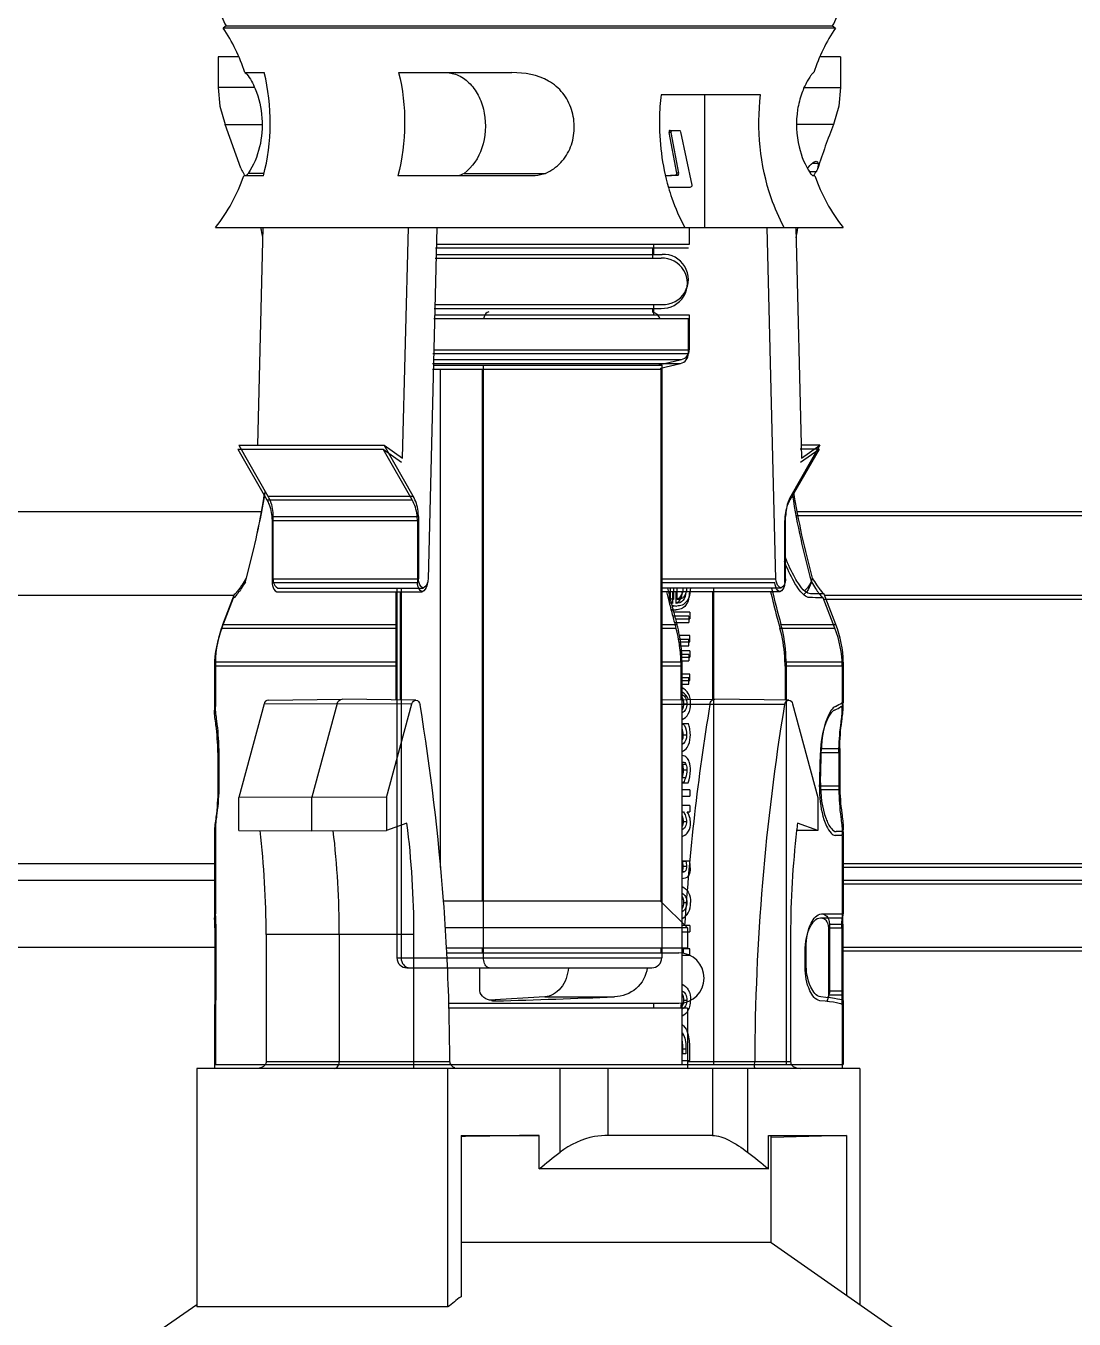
# Model space of a CAD drawing. Header units: millimetres. Extents: x 10297564 to 11610295, y -9287743 to -8409454.
# Drawn here: x 10527840 to 10528468, y -9103235 to -9102460 of the extents above; entities that cross this region are included whole.
import ezdxf

# ---------------------------------------------------------------- set-up
doc = ezdxf.new("R2010")
doc.units = ezdxf.units.MM
doc.header["$LTSCALE"] = 100
doc.layers.add('-0', color=7, linetype='Continuous')

# ---------------------------------------------------------------- blocks, each defined once
blk = doc.blocks.new('인버터 외형도')
at = {"layer": '-0', "linetype": 'Continuous'}
for p, q in [((119114.43, 34298.07), (119113.02, 34297.1)), ((119388.37, 34297.1), (119113.02, 34297.1)), ((119114.43, 34298.07), (119386.96, 34298.07)), ((119386.96, 34298.07), (119388.37, 34297.1)), ((119120.09, 34284.11), (119110.74, 34284.11)), ((119110.74, 34284.11), (119110.74, 34270.43)), ((119390.65, 34284.11), (119381.3, 34284.11)), ((119390.65, 34284.11), (119390.65, 34270.43)), ((119122.75, 34277.06), (119131.52, 34277.06)), ((119191.94, 34277.06), (119242.9, 34277.06)), ((119378.52, 34277.06), (119378.64, 34277.06)), ((119127.09, 34270.43), (119110.74, 34270.43)), ((119110.74, 34270.43), (119111.54, 34261.95)), ((119354.62, 34267.11), (119309.89, 34267.11)), ((119329.45, 34267.11), (119329.45, 34207.48)), ((119374.3, 34270.43), (119390.65, 34270.43)), ((119390.65, 34270.43), (119389.85, 34261.95)), ((119111.54, 34261.95), (119113.93, 34253.77)), ((119389.85, 34261.95), (119387.46, 34253.77)), ((119113.93, 34253.77), (119130.51, 34253.77)), ((119120.99, 34234.02), (119113.93, 34253.77)), ((119314.49, 34250.08), (119313.48, 34250.08)), ((119313.48, 34250.08), (119316.91, 34231.82)), ((119314.03, 34251.02), (119318.18, 34251.02)), ((119317.91, 34231.82), (119314.49, 34250.08)), ((119318.72, 34250.47), (119323.7, 34226.48)), ((119387.46, 34253.77), (119370.88, 34253.77)), ((119376.54, 34232.66), (119379.71, 34232.66)), ((119378.06, 34236.39), (119380.5, 34236.39)), ((119131.16, 34230.71), (119122.3, 34230.71)), ((119122.88, 34230.85), (119122.96, 34230.72)), ((119131.37, 34231.77), (119124.33, 34231.77)), ((119253.28, 34230.71), (119191.58, 34230.71)), ((119221.39, 34231.77), (119258.04, 34231.77)), ((119316.39, 34230.89), (119311.91, 34230.66)), ((119311.92, 34230.6), (119317.39, 34230.89)), ((119317.39, 34230.89), (119316.39, 34230.89)), ((119317.91, 34231.82), (119316.91, 34231.82)), ((119379.09, 34230.71), (119378.09, 34230.71)), ((119378.51, 34230.85), (119378.42, 34230.72)), ((119313.37, 34225.53), (119323.17, 34225.53)), ((119109.61, 34207.48), (119391.78, 34207.48)), ((119130.95, 34207.48), (119128.48, 34109.5)), ((119130.03, 34207.49), (119130.06, 34207.32)), ((119193.69, 34103.7), (119196.31, 34207.48)), ((119209.17, 34207.48), (119205.18, 34049.4)), ((119322.63, 34199.95), (119322.63, 34207.48)), ((119361.56, 34049.4), (119357.57, 34207.48)), ((119370.43, 34207.48), (119373.05, 34103.7)), ((119371.36, 34207.49), (119371.33, 34207.32)), ((119208.54, 34198.23), (119322.19, 34198.23)), ((119208.98, 34199.95), (119322.63, 34199.95)), ((119306.24, 34193.62), (119306.24, 34198.23)), ((119306.68, 34195.34), (119306.68, 34199.95)), ((119208.43, 34193.62), (119309.92, 34193.62)), ((119208.86, 34195.34), (119310.35, 34195.34)), ((119207.9, 34171.05), (119309.92, 34171.05)), ((119322.63, 34168.05), (119208.17, 34168.05)), ((119208.34, 34172.77), (119310.35, 34172.77)), ((119306.24, 34169.26), (119306.24, 34171.05)), ((119306.68, 34168.05), (119306.68, 34172.77)), ((119322.63, 34152.45), (119322.63, 34168.05)), ((119322.19, 34166.33), (119207.74, 34166.33)), ((119322.19, 34150.74), (119322.19, 34166.33)), ((119207.35, 34150.74), (119322.19, 34150.74)), ((119207.78, 34152.45), (119322.63, 34152.45)), ((119207.24, 34146.34), (119318.73, 34146.34)), ((119207.6, 34145.47), (119310.21, 34145.47)), ((119207.67, 34148.06), (119319.16, 34148.06)), ((119230.1, 33879.11), (119230.1, 34145.47)), ((119308.33, 34145.47), (119319.16, 34148.06)), ((119309.7, 34144.19), (119318.73, 34146.34)), ((119310.21, 34145.47), (119310.21, 33879.11)), ((119207.17, 34143.76), (119309.78, 34143.76)), ((119210.56, 34143.76), (119210.56, 33919.73)), ((119229.66, 33904.61), (119229.66, 34143.76)), ((119230.01, 34143.76), (119230.01, 33904.61)), ((119309.7, 34144.19), (119309.7, 34143.76)), ((119309.78, 34143.76), (119309.78, 33904.61)), ((119119.59, 34107.78), (119184.95, 34107.78)), ((119119.59, 34107.78), (119132.7, 34084.92)), ((119120.03, 34109.5), (119185.38, 34109.5)), ((119120.03, 34109.5), (119133.13, 34086.63)), ((119184.95, 34107.78), (119193.26, 34101.98)), ((119198.05, 34084.92), (119184.95, 34107.78)), ((119185.38, 34109.5), (119193.69, 34103.7)), ((119198.49, 34086.63), (119185.38, 34109.5)), ((119380.93, 34107.78), (119367.82, 34084.92)), ((119381.36, 34109.5), (119368.26, 34086.63)), ((119380.93, 34107.78), (119372.47, 34107.78)), ((119372.62, 34101.98), (119380.93, 34107.78)), ((119381.36, 34109.5), (119372.9, 34109.5)), ((119373.05, 34103.7), (119381.36, 34109.5)), ((119133.13, 34086.63), (119198.49, 34086.63)), ((119132.7, 34084.92), (119198.05, 34084.92)), ((119130.34, 34079.56), (118607.21, 34079.56)), ((119135.03, 34075.73), (119200.38, 34075.73)), ((119135.03, 34075.73), (119135.03, 34047.84)), ((119135.46, 34077.44), (119200.81, 34077.44)), ((119135.46, 34077.44), (119135.46, 34049.55)), ((119200.38, 34075.73), (119200.38, 34047.84)), ((119200.81, 34077.44), (119200.81, 34049.55)), ((119365.49, 34047.84), (119365.49, 34075.73)), ((119365.93, 34049.55), (119365.93, 34077.44)), ((119581.37, 34077.84), (119370.61, 34077.84)), ((119581.81, 34079.56), (119371.05, 34079.56)), ((119135.03, 34047.84), (119200.38, 34047.84)), ((119135.46, 34049.55), (119200.81, 34049.55)), ((119361.12, 34047.68), (119309.78, 34047.68)), ((119361.56, 34049.4), (119310.21, 34049.4)), ((119117.86, 34041.94), (118589.67, 34041.94)), ((119112.51, 34027.26), (119117.7, 34040.95)), ((119112.94, 34028.98), (119118.13, 34042.66)), ((119117.87, 34040.94), (119117.7, 34040.95)), ((119117.88, 34040.94), (119117.87, 34040.94)), ((119118.3, 34042.65), (119118.13, 34042.66)), ((119118.31, 34042.65), (119118.3, 34042.65)), ((119137.21, 34043.61), (119202.57, 34043.61)), ((119137.65, 34045.32), (119203, 34045.32)), ((119190.74, 34043.61), (119190.74, 33995.08)), ((119191.18, 34045.32), (119191.18, 33879.11)), ((119192.56, 34043.61), (119192.56, 33995.06)), ((119192.57, 34043.61), (119192.57, 33995.06)), ((119193.01, 34045.32), (119193.01, 33879.11)), ((119363.31, 34043.61), (119309.78, 34043.6)), ((119363.74, 34045.32), (119310.21, 34045.32)), ((119313.61, 34043.6), (119313.61, 34038.92)), ((119314.04, 34045.32), (119314.04, 34040.64)), ((119315.12, 34043.6), (119315.12, 34038.43)), ((119315.55, 34045.32), (119315.55, 34040.15)), ((119316.71, 34038.43), (119316.71, 34043.6)), ((119317.15, 34040.15), (119317.15, 34045.32)), ((119332.99, 34043.61), (119332.99, 33995.39)), ((119333.42, 34045.32), (119333.42, 33831.08)), ((119388.01, 34027.26), (119382.82, 34040.95)), ((119568.89, 34040.22), (119383.1, 34040.22)), ((119388.44, 34028.98), (119383.25, 34042.66)), ((119569.33, 34041.94), (119383.53, 34041.94)), ((119322.84, 34034.43), (119315.67, 34034.43)), ((119322.84, 34034.43), (119322.84, 34031.57)), ((119112.94, 34028.98), (119191.18, 34028.98)), ((119310.21, 34028.98), (119317.06, 34028.98)), ((119322.4, 34032.71), (119315.24, 34032.71)), ((119315.96, 34029.85), (119322.4, 34029.85)), ((119316.4, 34031.57), (119322.84, 34031.57)), ((119322.4, 34032.71), (119322.4, 34029.85)), ((119363.81, 34028.98), (119388.44, 34028.98)), ((119112.51, 34027.26), (119190.82, 34027.26)), ((119309.7, 34027.26), (119316.62, 34027.26)), ((119322.84, 34023.98), (119318.21, 34023.98)), ((119322.84, 34021.13), (119322.84, 34023.98)), ((119363.37, 34027.26), (119388.01, 34027.26)), ((119322.4, 34022.26), (119317.77, 34022.26)), ((119318.2, 34019.41), (119322.4, 34019.41)), ((119318.64, 34021.13), (119322.84, 34021.13)), ((119322.84, 34017.12), (119319.12, 34017.12)), ((119322.4, 34019.41), (119322.4, 34022.26)), ((119322.84, 34017.12), (119322.84, 34014.27)), ((119191.18, 34011.95), (119109.61, 34011.95)), ((119109.61, 34011.95), (119109.61, 33992.14)), ((119319.35, 34011.95), (119310.21, 34011.95)), ((119322.4, 34015.4), (119318.69, 34015.4)), ((119318.81, 34012.55), (119322.4, 34012.55)), ((119319.25, 34014.27), (119322.84, 34014.27)), ((119319.35, 33831.08), (119319.35, 34011.95)), ((119322.4, 34015.4), (119322.4, 34012.55)), ((119391.78, 34011.95), (119366.1, 34011.95)), ((119366.1, 34011.95), (119366.1, 33831.08)), ((119391.78, 34011.95), (119391.78, 33993.64)), ((119190.82, 34010.23), (119109.18, 34010.23)), ((119109.18, 34010.23), (119109.18, 33990.42)), ((119318.91, 34010.23), (119309.7, 34010.23)), ((119318.91, 33995.2), (119318.91, 34010.23)), ((119322.84, 34006.68), (119319.35, 34006.68)), ((119322.84, 34003.82), (119322.84, 34006.68)), ((119391.34, 34010.23), (119365.66, 34010.23)), ((119365.66, 34010.23), (119365.66, 33994.99)), ((119391.34, 34010.23), (119391.34, 33991.92)), ((119322.4, 34004.96), (119318.91, 34004.96)), ((119318.91, 34002.1), (119322.4, 34002.1)), ((119319.35, 34003.82), (119322.84, 34003.82)), ((119322.4, 34002.1), (119322.4, 34004.96)), ((119133.22, 33994.97), (119166.45, 33995.4)), ((119166.45, 33995.4), (119166.49, 33995.4)), ((119199.72, 33994.97), (119166.49, 33995.4)), ((119309.7, 33995.08), (119334.03, 33995.4)), ((119334.03, 33995.4), (119334.07, 33995.4)), ((119367.3, 33994.97), (119334.07, 33995.4)), ((119391.31, 33993.73), (119391.02, 33993.64)), ((119131.44, 33993.27), (119120.05, 33951.18)), ((119131.44, 33993.27), (119164.37, 33993.42)), ((119164.37, 33993.42), (119152.96, 33951.26)), ((119164.37, 33993.42), (119197.9, 33993.27)), ((119186.51, 33951.18), (119197.9, 33993.27)), ((119331.87, 33993.05), (119309.7, 33992.98)), ((119319.99, 33993.34), (119321.51, 33993.34)), ((119365.41, 33992.95), (119331.87, 33993.05)), ((119369.08, 33993.27), (119380.46, 33951.18)), ((119390.88, 33992.01), (119390.59, 33991.92)), ((119319.35, 33984.38), (119322.2, 33984.38)), ((119319.35, 33984.21), (119320.01, 33984.21)), ((119320.01, 33984.38), (119320.01, 33984.21)), ((119319.9, 33979.33), (119321.42, 33979.33)), ((119110.67, 33971.43), (119110.67, 33954.74)), ((119111.1, 33973.15), (119111.1, 33956.46)), ((119381.57, 33971.43), (119389.85, 33971.43)), ((119382.01, 33973.15), (119390.29, 33973.15)), ((119389.85, 33971.43), (119389.85, 33954.74)), ((119390.29, 33973.15), (119390.29, 33956.46)), ((119319.35, 33970), (119319.5, 33970)), ((119321.11, 33966.08), (119319.59, 33966.08)), ((119320.91, 33960.08), (119319.39, 33960.08)), ((119321.49, 33963.49), (119319.98, 33963.49)), ((119319.96, 33957.91), (119319.35, 33957.91)), ((119319.35, 33957.76), (119322.15, 33957.76)), ((119322.84, 33954.61), (119319.35, 33954.61)), ((119319.96, 33957.91), (119319.96, 33957.76)), ((119322.84, 33954.61), (119322.84, 33951.76)), ((119381.22, 33954.74), (119389.85, 33954.74)), ((119381.65, 33956.46), (119390.29, 33956.46)), ((119152.96, 33951.26), (119120.05, 33951.18)), ((119120.05, 33936.33), (119120.05, 33951.18)), ((119186.51, 33951.18), (119152.96, 33951.26)), ((119152.96, 33936.21), (119152.96, 33951.26)), ((119186.51, 33951.18), (119186.51, 33936.33)), ((119319.35, 33951.76), (119322.84, 33951.76)), ((119322.84, 33947.57), (119319.35, 33947.57)), ((119322.84, 33947.57), (119322.84, 33944.72)), ((119380.46, 33951.18), (119380.46, 33936.33)), ((119319.35, 33944.72), (119320.03, 33944.72)), ((119321.68, 33944.72), (119322.84, 33944.72)), ((119321.96, 33944.23), (119321.68, 33944.72)), ((119109.18, 33935.75), (119109.18, 33897.1)), ((119109.61, 33937.47), (119109.61, 33898.82)), ((119120.05, 33936.33), (119152.96, 33936.21)), ((119152.96, 33936.21), (119186.51, 33936.33)), ((119195.7, 33939.64), (119186.51, 33936.33)), ((119319.82, 33940.33), (119321.33, 33940.33)), ((119380.46, 33936.33), (119370.93, 33936.29)), ((119380.46, 33936.33), (119371.28, 33939.64)), ((119391.31, 33935.84), (119388.63, 33935.84)), ((119391.78, 33935.84), (119391.78, 33898.82)), ((119390.88, 33934.12), (119388.2, 33934.12)), ((119391.34, 33934.12), (119391.34, 33897.1)), ((118533.53, 33921.54), (119109.61, 33921.54)), ((119319.49, 33922.75), (119322.74, 33922.75)), ((119319.49, 33922.58), (119319.49, 33922.75)), ((119319.49, 33922.58), (119321.01, 33922.58)), ((119319.87, 33920.3), (119321.38, 33920.3)), ((119321.01, 33922.75), (119321.01, 33922.58)), ((119391.34, 33919.83), (119560.65, 33919.83)), ((119391.78, 33921.54), (119561.08, 33921.54)), ((118530.02, 33914.02), (119109.61, 33914.02)), ((119319.35, 33917.9), (119320.65, 33917.9)), ((119391.34, 33912.3), (119560.65, 33912.3)), ((119391.78, 33914.02), (119561.08, 33914.02)), ((119309.7, 33904.61), (119211.82, 33904.61)), ((119309.7, 33904.61), (119321.74, 33892.57)), ((119319.99, 33903.98), (119321.51, 33903.98)), ((119381.56, 33897.1), (119391.34, 33897.1)), ((119382, 33898.82), (119391.78, 33898.82)), ((119109.38, 33892.59), (119109.38, 33862.53)), ((119109.81, 33894.31), (119109.81, 33864.24)), ((119198.82, 33889.56), (119132.36, 33889.56)), ((119132.36, 33889.56), (119132.36, 33832.37)), ((119165.26, 33889.56), (119165.26, 33832.37)), ((119198.82, 33832.37), (119198.82, 33889.56)), ((119321.74, 33892.57), (119212.82, 33892.57)), ((119322.84, 33893.61), (119319.35, 33893.61)), ((119319.35, 33890.75), (119322.84, 33890.75)), ((119321.74, 33892.57), (119321.74, 33883.54)), ((119322.84, 33893.61), (119322.84, 33890.75)), ((119368.16, 33889.56), (119368.16, 33832.37)), ((119385.18, 33892.59), (119391.14, 33892.59)), ((119385.18, 33892.59), (119385.18, 33862.53)), ((119385.62, 33894.31), (119391.58, 33894.31)), ((119385.62, 33894.31), (119385.62, 33864.24)), ((119391.14, 33892.59), (119391.14, 33862.53)), ((119391.58, 33894.31), (119391.58, 33864.24)), ((118515.99, 33883.92), (119109.81, 33883.92)), ((119213.43, 33883.54), (119321.74, 33883.54)), ((119229.66, 33881.28), (119229.66, 33883.54)), ((119309.78, 33883.54), (119309.78, 33881.28)), ((119322.84, 33883.16), (119319.35, 33883.16)), ((119322.84, 33880.31), (119322.84, 33883.16)), ((119375.13, 33876.59), (119375.13, 33883.77)), ((119391.58, 33883.92), (119561.28, 33883.92)), ((119191.18, 33879.11), (119310.21, 33879.11)), ((119213.49, 33881.28), (119317.86, 33881.28)), ((119319.35, 33880.31), (119322.84, 33880.31)), ((119374.69, 33874.88), (119374.69, 33882.05)), ((119391.14, 33882.2), (119560.85, 33882.2)), ((119195.69, 33874.59), (119305.7, 33874.59)), ((119228.47, 33864.24), (119228.47, 33874.59)), ((119257.7, 33861.56), (119232.76, 33860.12)), ((119257.7, 33861.56), (119289, 33861.56)), ((119319.99, 33860.13), (119321.51, 33860.13)), ((119385.18, 33862.53), (119391.14, 33862.53)), ((119385.62, 33864.24), (119391.58, 33864.24)), ((119109.18, 33858.03), (119109.18, 33858.01)), ((119109.18, 33858.02), (119109.18, 33829.36)), ((119109.61, 33859.74), (119109.61, 33831.08)), ((119109.62, 33859.74), (119109.61, 33859.73)), ((119214.16, 33858.71), (119317.86, 33858.71)), ((119321.74, 33856.45), (119214.23, 33856.45)), ((119235.67, 33859.73), (119235.38, 33859.73)), ((119235.38, 33859.73), (119235.67, 33859.73)), ((119306.69, 33856.45), (119306.69, 33858.71)), ((119321.74, 33856.45), (119321.74, 33829.36)), ((119391.34, 33858.03), (119391.34, 33858.01)), ((119391.34, 33858.02), (119391.34, 33829.36)), ((119391.77, 33859.74), (119391.77, 33859.73)), ((119391.78, 33859.74), (119391.78, 33831.08)), ((119319.35, 33844.45), (119320.05, 33844.45)), ((119319.57, 33838.22), (119321.08, 33838.22)), ((119319.57, 33838.22), (119319.57, 33835.93)), ((119321.08, 33838.22), (119321.08, 33835.93)), ((119322.84, 33832.93), (119322.84, 33838.12)), ((119109.61, 33831.08), (119391.78, 33831.08)), ((119165.26, 33832.37), (119132.36, 33832.37)), ((119198.82, 33832.37), (119165.26, 33832.37)), ((119214.94, 33832.37), (119198.82, 33832.37)), ((119321.08, 33835.93), (119319.35, 33835.93)), ((119319.35, 33832.93), (119322.84, 33832.93)), ((119352.04, 33832.36), (119321.74, 33832.36)), ((119368.16, 33832.37), (119352.04, 33832.37)), ((119399.31, 33829.36), (119101.21, 33829.36)), ((119101.21, 33829.36), (119101.21, 33722.14)), ((119213.99, 33722.14), (119213.99, 33829.36)), ((119264.5, 33791.74), (119264.5, 33829.36)), ((119286.14, 33799.27), (119286.14, 33829.36)), ((119332.97, 33829.36), (119332.97, 33799.27)), ((119348.8, 33829.36), (119348.8, 33791.74)), ((119399.31, 33829.36), (119399.31, 33723.15)), ((119219.98, 33799.27), (119255.15, 33799.27)), ((119219.98, 33799.27), (119219.98, 33726.76)), ((119255.15, 33784.22), (119255.15, 33799.27)), ((119332.97, 33799.27), (119286.14, 33799.27)), ((119358.15, 33799.27), (119393.32, 33799.27)), ((119358.15, 33784.22), (119358.15, 33799.27)), ((119359.36, 33751.12), (119359.36, 33799.07)), ((119393.32, 33799.27), (119359.38, 33798.4)), ((119393.32, 33799.27), (119393.32, 33727.34)), ((119358.15, 33784.22), (119255.15, 33784.22)), ((119359.36, 33751.12), (119219.98, 33751.12)), ((119359.36, 33751.12), (119416.35, 33711.22)), ((119101.21, 33723.15), (119084.17, 33711.22)), ((119213.99, 33722.14), (119101.21, 33722.14))]:
    blk.add_line(p, q, dxfattribs=at)
for centre, radius, start, end in [((119126.84, 34306.58), 15.05, 180, 214.43195), ((119374.55, 34306.58), 15.05, 325.56805, 0), ((119050.99, 34254.58), 75.2, 17.39487, 34.43195), ((119450.4, 34254.58), 75.2, 145.56805, 162.60513), ((119667.41, 34142.6), 301.21, 158.3408, 162.33186), ((119376.23, 34235.34), 4.38, 342.3369, 356.39729), ((119050.99, 34254.58), 75.2, 321.21514, 341.49158), ((119067.7, 34195.71), 65.42, 32.49335, 33.62815), ((119433.68, 34195.71), 65.42, 146.37185, 147.50665), ((119450.4, 34254.58), 75.2, 198.50842, 218.78486), ((118782.62, 34140.4), 353.83, 10.15237, 10.90194), ((119718.77, 34140.4), 353.83, 169.09806, 169.84763), ((119310.46, 34182.34), 11.29, 267.25402, 92.74598), ((119310.89, 34184.06), 11.29, 267.25402, 92.74598), ((119305.19, 34164.96), 4.51, 17.87844, 76.28121), ((119317.68, 34150.74), 4.51, 283.44301, 0), ((119318.11, 34152.45), 4.51, 283.44301, 0), ((118779.04, 34143.63), 357.02, 344.47703, 350.86929), ((118779.48, 34145.34), 357.02, 344.47703, 350.86929), ((119721.48, 34143.63), 357.02, 189.13071, 195.52297), ((119721.91, 34145.34), 357.02, 189.13071, 195.52297), ((119707.48, 34136.49), 405.83, 193.23406, 193.9247), ((119707.91, 34138.21), 405.83, 193.23406, 193.9247), ((119704.48, 34137.36), 402.3, 193.92431, 194.83175), ((119750.43, 34135.56), 401.93, 193.22874, 195.63172), ((119750.87, 34137.28), 401.93, 193.22874, 195.63172), ((119369, 34048.75), 8.09, 308.18331, 313.75412), ((119369.43, 34050.47), 8.09, 308.18331, 313.75412), ((119704.05, 34135.64), 402.3, 193.92431, 194.83175), ((119315.05, 34043.71), 8.16, 266.16362, 270.03923), ((119315.49, 34045.42), 8.16, 266.16362, 270.03923), ((119701.35, 34136.53), 399.05, 194.83237, 195.25373), ((119154.76, 34011.95), 45.15, 157.84043, 180), ((119700.91, 34134.81), 399.05, 194.83237, 195.25373), ((119698.87, 34134.26), 396.94, 195.25376, 195.63733), ((119699.31, 34135.98), 396.94, 195.25376, 195.63733), ((119259.01, 34012.76), 60.27, 10.73423, 15.61023), ((119346.63, 34011.95), 45.15, 0, 22.15957), ((119154.32, 34010.23), 45.15, 157.84043, 180), ((119258.58, 34011.05), 60.27, 10.73423, 15.61023), ((119256.56, 34012.28), 62.77, 8.12246, 10.75337), ((119346.2, 34010.23), 45.15, 0, 22.15957), ((119256.13, 34010.56), 62.77, 8.12246, 10.75337), ((119254.55, 34010.34), 64.36, 4.51834, 8.12096), ((119254.99, 34012.05), 64.36, 4.51834, 8.12096), ((119253.88, 34011.96), 65.47, 2.02114, 4.52227), ((119253.44, 34010.24), 65.47, 2.02114, 4.52227), ((119253.22, 34010.23), 65.69, 0.00049, 2.02344), ((119253.65, 34011.95), 65.69, 0.00049, 2.02344), ((118220.4, 33830.66), 994.49, 4.26683, 9.39206), ((120315.02, 33830.47), 996.5, 170.61064, 176.36571), ((120356.66, 33829.52), 1004.63, 170.63763, 179.83751), ((119313.06, 33979.75), 8.26, 26.96942, 32.73077), ((119319.49, 33966.47), 3.53, 89.98578, 92.36418), ((119430.67, 33954.74), 49.51, 178.50677, 184.10684), ((119429.03, 33954.63), 47.86, 184.10926, 184.56224), ((118728.61, 33889.6), 403.75, 359.99386, 6.64247), ((118762.1, 33889.6), 403.16, 359.99386, 6.64501), ((118795.35, 33889.61), 403.46, 359.99235, 7.12269), ((119771.91, 33889.6), 403.75, 173.35753, 180.00614), ((119766.65, 33890.13), 398.46, 172.86286, 173.3459), ((118208.21, 33829.59), 1006.74, 3.07241, 4.27606), ((118206.47, 33829.49), 1008.47, 2.94451, 3.07268), ((120327.47, 33829.5), 1008.98, 176.92628, 177.0606), ((119195.69, 33879.11), 4.51, 180, 270), ((118204.73, 33829.41), 1010.22, 1.66331, 2.94423), ((119305.7, 33879.11), 4.51, 270, 0), ((119317.98, 33870), 11.29, 270, 90), ((119197.13, 33878.41), 3.82, 253.86245, 269.93315), ((119235.38, 33869.81), 10.08, 260.48105, 270.0038), ((118203.68, 33829.37), 1011.27, 1.53552, 1.66356), ((118203.7, 33829.37), 1011.25, 0.17001, 1.53558), ((120330.5, 33829.37), 1012.02, 178.34025, 178.46114), ((119653.04, 33159.88), 713.37, 127.37738, 127.9845)]:
    blk.add_arc(centre, radius, start, end, dxfattribs=at)
for centre, major_axis, ratio, start_param, end_param in [((119250.69, 33983.04), (141.08, 11.82), 0.074469, -0.229432, -0.109815), ((119250.26, 33981.33), (141.08, 11.82), 0.074469, -0.229432, -0.109815), ((119250.26, 32967.36), (105.03, 2245.68), 0.041946, -1.112951, -1.105392), ((119250.69, 32969.07), (105.03, 2245.68), 0.041946, -1.112951, -1.105392), ((119250.69, 33864.23), (141.08, 4.49), 0.028613, -1.678421, -1.296739), ((119250.69, 33864.23), (141.08, -4.49), 0.028613, 0.000911, 0.380599), ((119250.26, 33862.51), (141.08, -4.49), 0.028613, 0.000911, 0.380599), ((119250.26, 33797.79), (109.11, 1.27), 0.01297, 1.52577, 1.852745)]:
    blk.add_ellipse(centre, major_axis=major_axis, ratio=ratio, start_param=start_param, end_param=end_param, dxfattribs=at)
for points, knots in [([(119122.87, 34277.06), (119122.91, 34277.06), (119123.25, 34276.89), (119123.46, 34276.6), (119123.66, 34276.36)], [0, 0, 0, 0, 0.112433, 1, 1, 1, 1]), ([(119123.66, 34276.36), (119125.29, 34274.43), (119128.53, 34268.04), (119132.2, 34252.83), (119129.06, 34238.87), (119124.33, 34231.77)], [0, 0, 0, 0, 0.16177, 0.451835, 1, 1, 1, 1]), ([(119213.1, 34277.06), (119215.09, 34277.06), (119219.26, 34276.08), (119224.54, 34272.04), (119228.49, 34266.05), (119231.52, 34256.28), (119230.83, 34243.43), (119225.18, 34234.45), (119221.39, 34231.77)], [0, 0, 0, 0, 0.10526, 0.21859, 0.343601, 0.478661, 0.754461, 1, 1, 1, 1]), ([(119258.04, 34231.77), (119260.56, 34232.93), (119265.25, 34236.19), (119269.75, 34243.5), (119271.33, 34251.96), (119270.17, 34260.5), (119266.18, 34268.16), (119257.37, 34275.55), (119248.53, 34277.06), (119242.9, 34277.06)], [0, 0, 0, 0, 0.123594, 0.24703, 0.373031, 0.499833, 0.624763, 0.748896, 1, 1, 1, 1]), ([(119378.52, 34277.06), (119378.39, 34277.06), (119378.05, 34276.72), (119377.47, 34276.09), (119376.6, 34274.85), (119374.97, 34272.16), (119372.84, 34267.34), (119370.32, 34257.49), (119370.87, 34244.71), (119374.68, 34235.34), (119377.06, 34231.77)], [0, 0, 0, 0, 0.007882, 0.026283, 0.056767, 0.100145, 0.223474, 0.382882, 0.731976, 1, 1, 1, 1]), ([(119309.89, 34267.11), (119309.48, 34263.59), (119308.55, 34249.63), (119310.31, 34235.47), (119313.22, 34225.43)], [0, 0, 0, 0, 0.25269, 1, 1, 1, 1]), ([(119365.29, 34207.48), (119362.96, 34211.71), (119354.8, 34230.44), (119352.83, 34251.67), (119354.62, 34267.11)], [0, 0, 0, 0, 0.237243, 1, 1, 1, 1]), ([(119314.03, 34251.02), (119313.87, 34251.02), (119313.49, 34250.88), (119313.51, 34250.44), (119313.62, 34250.32)], [0, 0, 0, 0, 0.495934, 1, 1, 1, 1]), ([(119314.49, 34250.08), (119314.45, 34250.28), (119314.45, 34250.55), (119314.65, 34250.94), (119314.84, 34250.84), (119314.89, 34250.78)], [0, 0, 0, 0, 0.570403, 0.776467, 1, 1, 1, 1]), ([(119318.18, 34251.02), (119318.3, 34251.02), (119318.57, 34250.98), (119318.62, 34250.67), (119318.58, 34250.54)], [0, 0, 0, 0, 0.462251, 1, 1, 1, 1]), ([(119375.78, 34234.02), (119376.48, 34234.9), (119377.58, 34236.13), (119379.11, 34237.18), (119379.69, 34237.18)], [0, 0, 0, 0, 0.661638, 1, 1, 1, 1]), ([(119123.3, 34230.71), (119123.37, 34230.74), (119123.79, 34231.01), (119124.09, 34231.42), (119124.33, 34231.77)], [0, 0, 0, 0, 0.153665, 1, 1, 1, 1]), ([(119316.91, 34231.82), (119316.94, 34231.62), (119316.95, 34231.36), (119316.76, 34230.97), (119316.57, 34231.07), (119316.51, 34231.13)], [0, 0, 0, 0, 0.56989, 0.777708, 1, 1, 1, 1]), ([(119317.39, 34230.89), (119317.55, 34230.89), (119317.91, 34231.04), (119317.89, 34231.47), (119317.78, 34231.59)], [0, 0, 0, 0, 0.495235, 1, 1, 1, 1]), ([(119323.7, 34226.48), (119323.75, 34226.28), (119323.75, 34226.01), (119323.55, 34225.6), (119323.36, 34225.71), (119323.31, 34225.77)], [0, 0, 0, 0, 0.570797, 0.77705, 1, 1, 1, 1]), ([(119378.09, 34230.71), (119378.02, 34230.74), (119377.6, 34231.01), (119377.3, 34231.42), (119377.06, 34231.77)], [0, 0, 0, 0, 0.153665, 1, 1, 1, 1]), ([(119313.22, 34225.43), (119313.68, 34223.82), (119315.64, 34217.66), (119318.24, 34211.68), (119320.56, 34207.48)], [0, 0, 0, 0, 0.257542, 1, 1, 1, 1]), ([(119232.51, 34169.47), (119232.25, 34169.47), (119230.87, 34169.02), (119230.33, 34167.44), (119230.13, 34166.35)], [0, 0, 0, 0, 0.19242, 1, 1, 1, 1]), ([(119133.13, 34086.63), (119133.51, 34085.97), (119134.89, 34083.09), (119135.46, 34079.86), (119135.46, 34077.44)], [0, 0, 0, 0, 0.240977, 1, 1, 1, 1]), ([(119200.81, 34077.44), (119200.81, 34078.27), (119200.62, 34081.44), (119199.66, 34084.59), (119198.49, 34086.63)], [0, 0, 0, 0, 0.258385, 1, 1, 1, 1]), ([(119368.26, 34086.63), (119367.87, 34085.97), (119366.5, 34083.09), (119365.93, 34079.86), (119365.93, 34077.44)], [0, 0, 0, 0, 0.240977, 1, 1, 1, 1]), ([(119132.7, 34084.92), (119133.08, 34084.25), (119134.45, 34081.38), (119135.03, 34078.14), (119135.03, 34075.73)], [0, 0, 0, 0, 0.240977, 1, 1, 1, 1]), ([(119200.38, 34075.73), (119200.38, 34076.55), (119200.19, 34079.72), (119199.22, 34082.87), (119198.05, 34084.92)], [0, 0, 0, 0, 0.258385, 1, 1, 1, 1]), ([(119367.82, 34084.92), (119367.44, 34084.25), (119366.06, 34081.38), (119365.49, 34078.14), (119365.49, 34075.73)], [0, 0, 0, 0, 0.240977, 1, 1, 1, 1]), ([(119371.79, 34047.19), (119371.22, 34048.05), (119368.89, 34051.8), (119367.03, 34055.83), (119365.87, 34059)], [0, 0, 0, 0, 0.233923, 1, 1, 1, 1]), ([(119371.35, 34045.48), (119370.78, 34046.33), (119368.45, 34050.08), (119366.59, 34054.11), (119365.43, 34057.28)], [0, 0, 0, 0, 0.233923, 1, 1, 1, 1]), ([(119123.04, 34048.08), (119122.45, 34047.07), (119121.34, 34045.35), (119119.82, 34043.1), (119118.68, 34041.86), (119118.15, 34040.98), (119117.88, 34040.94)], [0, 0, 0, 0, 0.397888, 0.698366, 0.904767, 1, 1, 1, 1]), ([(119123.47, 34049.8), (119122.88, 34048.78), (119121.77, 34047.07), (119120.25, 34044.81), (119119.12, 34043.58), (119118.59, 34042.69), (119118.31, 34042.65)], [0, 0, 0, 0, 0.397888, 0.698366, 0.904767, 1, 1, 1, 1]), ([(119135.03, 34047.84), (119135.03, 34047.38), (119135.19, 34045.77), (119136.16, 34044.13), (119137.21, 34043.6)], [0, 0, 0, 0, 0.278211, 1, 1, 1, 1]), ([(119135.46, 34049.55), (119135.46, 34049.1), (119135.62, 34047.49), (119136.6, 34045.85), (119137.65, 34045.32)], [0, 0, 0, 0, 0.278211, 1, 1, 1, 1]), ([(119202.57, 34043.61), (119202.24, 34043.77), (119200.91, 34044.79), (119200.38, 34046.57), (119200.38, 34047.84)], [0, 0, 0, 0, 0.225879, 1, 1, 1, 1]), ([(119203, 34045.32), (119202.67, 34045.49), (119201.35, 34046.5), (119200.81, 34048.29), (119200.81, 34049.55)], [0, 0, 0, 0, 0.225879, 1, 1, 1, 1]), ([(119204.75, 34047.68), (119204.74, 34047.24), (119204.54, 34045.69), (119203.59, 34044.12), (119202.57, 34043.61)], [0, 0, 0, 0, 0.277927, 1, 1, 1, 1]), ([(119205.18, 34049.4), (119205.17, 34048.96), (119204.98, 34047.41), (119204.02, 34045.83), (119203, 34045.32)], [0, 0, 0, 0, 0.277927, 1, 1, 1, 1]), ([(119363.3, 34043.6), (119362.98, 34043.76), (119361.7, 34044.75), (119361.15, 34046.46), (119361.12, 34047.68)], [0, 0, 0, 0, 0.226072, 1, 1, 1, 1]), ([(119363.74, 34045.32), (119363.42, 34045.48), (119362.14, 34046.47), (119361.59, 34048.17), (119361.56, 34049.4)], [0, 0, 0, 0, 0.226072, 1, 1, 1, 1]), ([(119365.49, 34047.84), (119365.49, 34047.38), (119365.33, 34045.77), (119364.36, 34044.13), (119363.3, 34043.6)], [0, 0, 0, 0, 0.278211, 1, 1, 1, 1]), ([(119365.93, 34049.55), (119365.93, 34049.1), (119365.76, 34047.49), (119364.79, 34045.85), (119363.74, 34045.32)], [0, 0, 0, 0, 0.278211, 1, 1, 1, 1]), ([(119377.06, 34042.74), (119376.2, 34042.75), (119374.04, 34044.13), (119372.61, 34045.96), (119371.79, 34047.19)], [0, 0, 0, 0, 0.366178, 1, 1, 1, 1]), ([(119377.48, 34048.08), (119377.35, 34047.57), (119376.74, 34045.68), (119375.65, 34043.91), (119374.59, 34042.9)], [0, 0, 0, 0, 0.264821, 1, 1, 1, 1]), ([(119377.91, 34049.8), (119377.78, 34049.29), (119377.17, 34047.39), (119376.08, 34045.63), (119375.03, 34044.62)], [0, 0, 0, 0, 0.264821, 1, 1, 1, 1]), ([(119377.48, 34048.08), (119378.07, 34047.07), (119379.18, 34045.35), (119380.7, 34043.1), (119381.83, 34041.86), (119382.37, 34040.98), (119382.64, 34040.94)], [0, 0, 0, 0, 0.397888, 0.698366, 0.904767, 1, 1, 1, 1]), ([(119377.91, 34049.8), (119378.51, 34048.78), (119379.62, 34047.07), (119381.14, 34044.81), (119382.27, 34043.58), (119382.8, 34042.69), (119383.08, 34042.65)], [0, 0, 0, 0, 0.397888, 0.698366, 0.904767, 1, 1, 1, 1]), ([(119117.7, 34040.95), (119117.7, 34040.96), (119117.76, 34040.94), (119117.78, 34040.96), (119117.81, 34040.96)], [0, 0, 0, 0, 0.259295, 1, 1, 1, 1]), ([(119118.13, 34042.66), (119118.14, 34042.67), (119118.19, 34042.66), (119118.22, 34042.67), (119118.25, 34042.67)], [0, 0, 0, 0, 0.259295, 1, 1, 1, 1]), ([(119322.65, 34043.6), (119322.61, 34041.51), (119322.15, 34038.26), (119319.08, 34035.79), (119317.37, 34035.54), (119316.57, 34035.54)], [0, 0, 0, 0, 0.557075, 0.785654, 1, 1, 1, 1]), ([(119320.98, 34043.6), (119320.93, 34042.23), (119320.45, 34039.45), (119317.79, 34038.43), (119316.71, 34038.43)], [0, 0, 0, 0, 0.560612, 1, 1, 1, 1]), ([(119323.09, 34045.32), (119323.04, 34043.23), (119322.58, 34039.98), (119319.51, 34037.51), (119317.81, 34037.26), (119317, 34037.26)], [0, 0, 0, 0, 0.557075, 0.785654, 1, 1, 1, 1]), ([(119321.41, 34045.32), (119321.36, 34043.94), (119320.89, 34041.17), (119318.23, 34040.15), (119317.15, 34040.15)], [0, 0, 0, 0, 0.560612, 1, 1, 1, 1]), ([(119317.63, 34039.15), (119317.93, 34039.37), (119319.09, 34040.57), (119319.42, 34042.33), (119319.46, 34043.6)], [0, 0, 0, 0, 0.222895, 1, 1, 1, 1]), ([(119318.07, 34040.87), (119318.36, 34041.09), (119319.53, 34042.28), (119319.85, 34044.05), (119319.89, 34045.32)], [0, 0, 0, 0, 0.222895, 1, 1, 1, 1]), ([(119376.63, 34041.03), (119375.77, 34041.03), (119373.61, 34042.41), (119372.18, 34044.24), (119371.35, 34045.48)], [0, 0, 0, 0, 0.366178, 1, 1, 1, 1]), ([(119382.71, 34040.96), (119382.49, 34040.97), (119380.46, 34041), (119378.44, 34041.01), (119376.63, 34041.03)], [0, 0, 0, 0, 0.107927, 1, 1, 1, 1]), ([(119383.14, 34042.67), (119382.92, 34042.68), (119380.9, 34042.72), (119378.87, 34042.73), (119377.06, 34042.74)], [0, 0, 0, 0, 0.107927, 1, 1, 1, 1]), ([(119382.82, 34040.95), (119382.82, 34040.96), (119382.76, 34040.94), (119382.73, 34040.96), (119382.71, 34040.96)], [0, 0, 0, 0, 0.259295, 1, 1, 1, 1]), ([(119383.25, 34042.66), (119383.25, 34042.67), (119383.2, 34042.66), (119383.17, 34042.67), (119383.14, 34042.67)], [0, 0, 0, 0, 0.259295, 1, 1, 1, 1]), ([(119366.1, 34011.95), (119366.1, 34013.41), (119365.91, 34019.14), (119364.96, 34024.86), (119363.81, 34028.98)], [0, 0, 0, 0, 0.253654, 1, 1, 1, 1]), ([(119365.66, 34010.23), (119365.66, 34011.69), (119365.47, 34017.42), (119364.53, 34023.14), (119363.37, 34027.26)], [0, 0, 0, 0, 0.253654, 1, 1, 1, 1]), ([(119323.16, 33993.34), (119323.16, 33994.91), (119322.79, 33997.87), (119320.53, 34000.03), (119319.35, 34000.48)], [0, 0, 0, 0, 0.55283, 1, 1, 1, 1]), ([(119322.16, 33995.24), (119322.01, 33995.68), (119321.35, 33997.17), (119320.01, 33998.35), (119318.91, 33998.77)], [0, 0, 0, 0, 0.28173, 1, 1, 1, 1]), ([(119319.35, 33997.49), (119320.02, 33997.17), (119321.29, 33995.94), (119321.51, 33994.23), (119321.51, 33993.34)], [0, 0, 0, 0, 0.450968, 1, 1, 1, 1]), ([(119331.87, 33993.05), (119331.92, 33993.36), (119332.21, 33994.42), (119333.24, 33995.39), (119334.03, 33995.4)], [0, 0, 0, 0, 0.291438, 1, 1, 1, 1]), ([(119391.78, 33992.14), (119391.78, 33992.37), (119391.76, 33992.86), (119391.65, 33993.77), (119391.31, 33993.77)], [0, 0, 0, 0, 0.405084, 1, 1, 1, 1]), ([(119110.67, 33971.43), (119110.67, 33975.59), (119110.16, 33981.93), (119109.18, 33988.23), (119109.18, 33990.42)], [0, 0, 0, 0, 0.655031, 1, 1, 1, 1]), ([(119111.1, 33973.15), (119111.1, 33977.31), (119110.6, 33983.65), (119109.61, 33989.95), (119109.61, 33992.14)], [0, 0, 0, 0, 0.655031, 1, 1, 1, 1]), ([(119319.35, 33986.19), (119320.53, 33986.65), (119322.78, 33988.81), (119323.16, 33991.77), (119323.16, 33993.34)], [0, 0, 0, 0, 0.447583, 1, 1, 1, 1]), ([(119321.51, 33993.34), (119321.51, 33992.45), (119321.28, 33990.74), (119320.02, 33989.5), (119319.35, 33989.19)], [0, 0, 0, 0, 0.548555, 1, 1, 1, 1]), ([(119387.84, 33990.44), (119387.05, 33990.12), (119385.46, 33988.21), (119382.61, 33982), (119381.69, 33975.82), (119381.57, 33971.25)], [0, 0, 0, 0, 0.124184, 0.337641, 1, 1, 1, 1]), ([(119388.28, 33992.16), (119387.49, 33991.83), (119385.9, 33989.93), (119383.04, 33983.71), (119382.13, 33977.53), (119382.01, 33972.97)], [0, 0, 0, 0, 0.124184, 0.337641, 1, 1, 1, 1]), ([(119389.85, 33971.43), (119389.85, 33975.59), (119390.36, 33981.93), (119391.34, 33988.23), (119391.34, 33990.42)], [0, 0, 0, 0, 0.655031, 1, 1, 1, 1]), ([(119390.29, 33973.15), (119390.29, 33977.31), (119390.79, 33983.65), (119391.78, 33989.95), (119391.78, 33992.14)], [0, 0, 0, 0, 0.655031, 1, 1, 1, 1]), ([(119391.34, 33990.42), (119391.34, 33990.65), (119391.33, 33991.15), (119391.22, 33992.05), (119390.88, 33992.05)], [0, 0, 0, 0, 0.405084, 1, 1, 1, 1]), ([(119321.42, 33979.33), (119321.42, 33978.86), (119321.32, 33977.23), (119320.38, 33975.57), (119319.35, 33974.99)], [0, 0, 0, 0, 0.283736, 1, 1, 1, 1]), ([(119321.63, 33973.67), (119321.9, 33974.05), (119322.85, 33975.81), (119323.09, 33977.86), (119323.09, 33979.38)], [0, 0, 0, 0, 0.232463, 1, 1, 1, 1]), ([(119319.59, 33966.08), (119319.56, 33966.16), (119319.49, 33966.31), (119319.41, 33966.46), (119319.36, 33966.53)], [0, 0, 0, 0, 0.506582, 1, 1, 1, 1]), ([(119319.49, 33967.07), (119319.54, 33967.08), (119319.63, 33967.09), (119319.72, 33967.09), (119319.76, 33967.09)], [0, 0, 0, 0, 0.502339, 1, 1, 1, 1]), ([(119322.08, 33968.3), (119321.93, 33968.56), (119321.34, 33969.43), (119320.25, 33970), (119319.5, 33970)], [0, 0, 0, 0, 0.282778, 1, 1, 1, 1]), ([(119319.76, 33967.09), (119320.03, 33967.09), (119320.68, 33966.97), (119320.97, 33966.38), (119321.11, 33966.08)], [0, 0, 0, 0, 0.453145, 1, 1, 1, 1]), ([(119323.11, 33963.38), (119323.11, 33964.67), (119322.98, 33966.4), (119322.27, 33967.95), (119322.08, 33968.3)], [0, 0, 0, 0, 0.763967, 1, 1, 1, 1]), ([(119110.67, 33954.74), (119110.67, 33950.58), (119110.16, 33944.24), (119109.18, 33937.94), (119109.18, 33935.75)], [0, 0, 0, 0, 0.654978, 1, 1, 1, 1]), ([(119111.1, 33956.46), (119111.1, 33952.3), (119110.6, 33945.96), (119109.61, 33939.66), (119109.61, 33937.47)], [0, 0, 0, 0, 0.654978, 1, 1, 1, 1]), ([(119381.62, 33957.75), (119381.47, 33952.31), (119382.46, 33944.9), (119385.67, 33937.84), (119387.78, 33935.84), (119388.63, 33935.84)], [0, 0, 0, 0, 0.68377, 0.892179, 1, 1, 1, 1]), ([(119389.85, 33954.74), (119389.85, 33950.58), (119390.36, 33944.24), (119391.34, 33937.94), (119391.34, 33935.75)], [0, 0, 0, 0, 0.654978, 1, 1, 1, 1]), ([(119390.29, 33956.46), (119390.29, 33952.3), (119390.79, 33945.96), (119391.78, 33939.66), (119391.78, 33937.47)], [0, 0, 0, 0, 0.654978, 1, 1, 1, 1]), ([(119381.32, 33950.82), (119381.66, 33946.55), (119382.82, 33940.9), (119385.77, 33935.49), (119387.5, 33934.12), (119388.2, 33934.12)], [0, 0, 0, 0, 0.686032, 0.888184, 1, 1, 1, 1]), ([(119321.33, 33940.33), (119321.33, 33939.53), (119321.14, 33938), (119319.95, 33936.97), (119319.35, 33936.71)], [0, 0, 0, 0, 0.551697, 1, 1, 1, 1]), ([(119321.63, 33935.11), (119321.88, 33935.38), (119322.84, 33936.71), (119323.16, 33938.41), (119323.16, 33939.67)], [0, 0, 0, 0, 0.227572, 1, 1, 1, 1]), ([(119391.34, 33935.75), (119391.34, 33935.52), (119391.33, 33935.02), (119391.22, 33934.12), (119390.88, 33934.12)], [0, 0, 0, 0, 0.405009, 1, 1, 1, 1]), ([(119391.78, 33937.47), (119391.78, 33937.23), (119391.76, 33936.74), (119391.65, 33935.84), (119391.31, 33935.84)], [0, 0, 0, 0, 0.405009, 1, 1, 1, 1]), ([(119323.06, 33919.58), (119323.06, 33918.27), (119322.81, 33915.58), (119320.27, 33914.64), (119319.28, 33914.64)], [0, 0, 0, 0, 0.569383, 1, 1, 1, 1]), ([(119319.35, 33911.12), (119320.53, 33910.67), (119322.79, 33908.51), (119323.16, 33905.55), (119323.16, 33903.98)], [0, 0, 0, 0, 0.44717, 1, 1, 1, 1]), ([(119319.35, 33908.12), (119320.02, 33907.81), (119321.29, 33906.58), (119321.51, 33904.87), (119321.51, 33903.98)], [0, 0, 0, 0, 0.450968, 1, 1, 1, 1]), ([(119319.35, 33896.83), (119320.53, 33897.29), (119322.78, 33899.45), (119323.16, 33902.41), (119323.16, 33903.98)], [0, 0, 0, 0, 0.447583, 1, 1, 1, 1]), ([(119321.51, 33903.98), (119321.51, 33903.08), (119321.28, 33901.38), (119320.02, 33900.14), (119319.35, 33899.82)], [0, 0, 0, 0, 0.548555, 1, 1, 1, 1]), ([(119109.38, 33892.59), (119109.38, 33893.28), (119109.31, 33894.4), (119109.35, 33895.95), (119109.11, 33896.55), (119109.26, 33897.1), (119109.18, 33897.1)], [0, 0, 0, 0, 0.461539, 0.771443, 0.943831, 1, 1, 1, 1]), ([(119109.81, 33894.31), (119109.81, 33895), (119109.75, 33896.12), (119109.79, 33897.67), (119109.55, 33898.27), (119109.7, 33898.82), (119109.61, 33898.82)], [0, 0, 0, 0, 0.461539, 0.771443, 0.943831, 1, 1, 1, 1]), ([(119374.69, 33882.05), (119374.69, 33884.06), (119375.1, 33887.88), (119376.7, 33893.16), (119379.5, 33897.1), (119381.56, 33897.1)], [0, 0, 0, 0, 0.346497, 0.644803, 1, 1, 1, 1]), ([(119375.13, 33883.77), (119375.13, 33885.78), (119375.54, 33889.6), (119377.14, 33894.88), (119379.94, 33898.82), (119382, 33898.82)], [0, 0, 0, 0, 0.346497, 0.644803, 1, 1, 1, 1]), ([(119383.12, 33896.75), (119383.44, 33896.58), (119384.68, 33895.54), (119385.18, 33893.82), (119385.18, 33892.59)], [0, 0, 0, 0, 0.226903, 1, 1, 1, 1]), ([(119383.56, 33898.47), (119383.87, 33898.3), (119385.11, 33897.26), (119385.62, 33895.54), (119385.62, 33894.31)], [0, 0, 0, 0, 0.226903, 1, 1, 1, 1]), ([(119391.14, 33892.59), (119391.14, 33893.28), (119391.2, 33894.4), (119391.17, 33895.95), (119391.41, 33896.55), (119391.26, 33897.1), (119391.34, 33897.1)], [0, 0, 0, 0, 0.461539, 0.771443, 0.943831, 1, 1, 1, 1]), ([(119391.58, 33894.31), (119391.58, 33895), (119391.64, 33896.12), (119391.6, 33897.67), (119391.84, 33898.27), (119391.69, 33898.82), (119391.78, 33898.82)], [0, 0, 0, 0, 0.461539, 0.771443, 0.943831, 1, 1, 1, 1]), ([(119230.86, 33875.91), (119230.74, 33876.13), (119230.27, 33877.13), (119230.1, 33878.26), (119230.1, 33879.11)], [0, 0, 0, 0, 0.227425, 1, 1, 1, 1]), ([(119232.69, 33874.59), (119232.52, 33874.59), (119231.74, 33874.73), (119231.16, 33875.39), (119230.86, 33875.91)], [0, 0, 0, 0, 0.218453, 1, 1, 1, 1]), ([(119268.31, 33874.62), (119267.99, 33871.37), (119266.09, 33865.35), (119260.39, 33861.71), (119257.7, 33861.56)], [0, 0, 0, 0, 0.547558, 1, 1, 1, 1]), ([(119303.69, 33874.64), (119303.23, 33871.14), (119299.65, 33864.26), (119292.46, 33861.7), (119289, 33861.56)], [0, 0, 0, 0, 0.505338, 1, 1, 1, 1]), ([(119381.3, 33859.84), (119379.23, 33860.06), (119375.41, 33865.83), (119374.69, 33871.25), (119374.69, 33874.88)], [0, 0, 0, 0, 0.363854, 1, 1, 1, 1]), ([(119381.73, 33861.56), (119379.67, 33861.77), (119375.84, 33867.55), (119375.13, 33872.97), (119375.13, 33876.59)], [0, 0, 0, 0, 0.363854, 1, 1, 1, 1]), ([(119319.35, 33867.27), (119320.53, 33866.82), (119322.79, 33864.66), (119323.16, 33861.7), (119323.16, 33860.13)], [0, 0, 0, 0, 0.44717, 1, 1, 1, 1]), ([(119109.38, 33862.53), (119109.38, 33861.38), (119109.22, 33859.89), (119109.28, 33858.36), (119109.18, 33858.01)], [0, 0, 0, 0, 0.762308, 1, 1, 1, 1]), ([(119109.81, 33864.24), (119109.81, 33863.1), (119109.66, 33861.61), (119109.72, 33860.07), (119109.61, 33859.73)], [0, 0, 0, 0, 0.762308, 1, 1, 1, 1]), ([(119233.71, 33859.87), (119232.51, 33860.07), (119230.19, 33860.8), (119228.47, 33863.06), (119228.47, 33864.24)], [0, 0, 0, 0, 0.50589, 1, 1, 1, 1]), ([(119319.35, 33864.28), (119320.02, 33863.96), (119321.29, 33862.73), (119321.51, 33861.02), (119321.51, 33860.13)], [0, 0, 0, 0, 0.450968, 1, 1, 1, 1]), ([(119319.35, 33852.98), (119320.53, 33853.44), (119322.78, 33855.61), (119323.16, 33858.56), (119323.16, 33860.13)], [0, 0, 0, 0, 0.447583, 1, 1, 1, 1]), ([(119321.51, 33860.13), (119321.51, 33859.24), (119321.28, 33857.53), (119320.02, 33856.29), (119319.35, 33855.98)], [0, 0, 0, 0, 0.548555, 1, 1, 1, 1]), ([(119391.14, 33862.53), (119391.14, 33861.38), (119391.3, 33859.89), (119391.24, 33858.36), (119391.34, 33858.01)], [0, 0, 0, 0, 0.762308, 1, 1, 1, 1]), ([(119391.58, 33864.24), (119391.58, 33863.1), (119391.73, 33861.61), (119391.67, 33860.07), (119391.78, 33859.73)], [0, 0, 0, 0, 0.762308, 1, 1, 1, 1]), ([(119322.84, 33838.12), (119322.84, 33840.18), (119322.78, 33842.95), (119321.87, 33845.52), (119321.62, 33846.12)], [0, 0, 0, 0, 0.759337, 1, 1, 1, 1]), ([(119132.36, 33832.37), (119132.36, 33831.9), (119131.67, 33830.04), (119129.5, 33829.36), (119128.13, 33829.36)], [0, 0, 0, 0, 0.255203, 1, 1, 1, 1]), ([(119163.03, 33829.36), (119163.95, 33829.36), (119165.13, 33830.7), (119165.26, 33831.99), (119165.26, 33832.37)], [0, 0, 0, 0, 0.70473, 1, 1, 1, 1]), ([(119198.61, 33829.36), (119198.85, 33829.36), (119198.56, 33830.96), (119198.82, 33831.6), (119198.82, 33832.37)], [0, 0, 0, 0, 0.2388, 1, 1, 1, 1]), ([(119351.83, 33829.36), (119352.07, 33829.36), (119351.78, 33830.96), (119352.04, 33831.6), (119352.04, 33832.37)], [0, 0, 0, 0, 0.238781, 1, 1, 1, 1]), ([(119368.16, 33832.37), (119368.16, 33831.9), (119368.85, 33830.04), (119371.02, 33829.36), (119372.39, 33829.36)], [0, 0, 0, 0, 0.255203, 1, 1, 1, 1]), ([(119286.14, 33799.27), (119284.1, 33799.27), (119276.38, 33798.59), (119269.04, 33795.15), (119264.5, 33791.74)], [0, 0, 0, 0, 0.264807, 1, 1, 1, 1]), ([(119332.97, 33799.27), (119335.52, 33799.27), (119341.29, 33797.09), (119346.11, 33793.76), (119348.8, 33791.74)], [0, 0, 0, 0, 0.431555, 1, 1, 1, 1])]:
    blk.add_open_spline(points, degree=3, knots=knots, dxfattribs=at)
for points in [[(119131.16, 34230.71), (119135.13, 34245.64), (119135.25, 34262.07), (119131.52, 34277.06)], [(119191.94, 34277.06), (119195.67, 34262.07), (119195.55, 34245.64), (119191.58, 34230.71)], [(119120.99, 34234.02), (119121.14, 34233.53), (119121.38, 34233.07), (119121.68, 34232.66)], [(119121.68, 34232.66), (119121.85, 34232.42), (119122.01, 34232.18), (119122.18, 34231.94)], [(119379.71, 34232.66), (119379.54, 34232.42), (119379.38, 34232.18), (119379.21, 34231.94)], [(119379.69, 34237.18), (119380.07, 34237.18), (119380.42, 34236.75), (119380.5, 34236.39)], [(119380.4, 34234.02), (119380.25, 34233.53), (119380.01, 34233.07), (119379.71, 34232.66)], [(119380.5, 34236.39), (119380.59, 34235.95), (119380.63, 34235.51), (119380.6, 34235.07)], [(119221.39, 34231.77), (119220.54, 34231.2), (119219.52, 34230.81), (119218.5, 34230.71)], [(119258.04, 34231.77), (119256.55, 34231.13), (119254.91, 34230.8), (119253.28, 34230.71)], [(119315.55, 34040.15), (119315.05, 34040.21), (119314.54, 34040.35), (119314.1, 34040.6)], [(119317.15, 34040.39), (119317.48, 34040.5), (119317.79, 34040.67), (119318.07, 34040.87)], [(119315.12, 34038.43), (119314.61, 34038.49), (119314.1, 34038.63), (119313.66, 34038.88)], [(119314.43, 34035.86), (119315.11, 34035.64), (119315.85, 34035.54), (119316.57, 34035.54)], [(119314.86, 34037.57), (119315.55, 34037.35), (119316.28, 34037.26), (119317, 34037.26)], [(119316.72, 34038.67), (119317.04, 34038.79), (119317.36, 34038.95), (119317.63, 34039.15)], [(119133.22, 33994.97), (119132.4, 33994.96), (119131.65, 33994.06), (119131.44, 33993.27)], [(119164.37, 33993.42), (119164.62, 33994.34), (119165.49, 33995.39), (119166.45, 33995.4)], [(119197.9, 33993.27), (119198.11, 33994.07), (119198.89, 33994.98), (119199.72, 33994.97)], [(119199.72, 33994.97), (119200.63, 33994.95), (119201.42, 33993.85), (119201.56, 33992.95)], [(119318.92, 33995.77), (119319.22, 33995.62), (119319.51, 33995.44), (119319.76, 33995.21)], [(119319.36, 33996.1), (119319.83, 33995.28), (119319.99, 33994.28), (119319.99, 33993.34)], [(119365.41, 33992.95), (119365.56, 33993.86), (119366.38, 33994.98), (119367.3, 33994.97)], [(119367.3, 33994.97), (119368.12, 33994.96), (119368.87, 33994.06), (119369.08, 33993.27)], [(119319.99, 33993.34), (119319.99, 33992.4), (119319.83, 33991.4), (119319.36, 33990.59)], [(119319.9, 33979.33), (119319.9, 33980.37), (119319.72, 33981.43), (119319.37, 33982.41)], [(119320.42, 33983.49), (119321.07, 33982.22), (119321.42, 33980.75), (119321.42, 33979.33)], [(119322.8, 33982.16), (119322.68, 33982.92), (119322.44, 33983.65), (119322.2, 33984.38)], [(119323.09, 33979.38), (119323.09, 33980.31), (119322.99, 33981.25), (119322.8, 33982.16)], [(119319.36, 33976.63), (119319.76, 33977.46), (119319.9, 33978.41), (119319.9, 33979.33)], [(119319.35, 33971.89), (119320.25, 33972.23), (119321.07, 33972.88), (119321.63, 33973.67)], [(119319.98, 33963.49), (119319.98, 33964.36), (119319.97, 33965.29), (119319.59, 33966.08)], [(119321.11, 33966.08), (119321.49, 33965.29), (119321.49, 33964.36), (119321.49, 33963.49)], [(119319.39, 33960.08), (119319.75, 33961.17), (119319.98, 33962.33), (119319.98, 33963.49)], [(119320.91, 33960.08), (119320.66, 33959.33), (119320.34, 33958.6), (119319.96, 33957.91)], [(119321.49, 33963.49), (119321.49, 33962.33), (119321.27, 33961.17), (119320.91, 33960.08)], [(119322.15, 33957.76), (119322.79, 33959.55), (119323.11, 33961.48), (119323.11, 33963.38)], [(119319.35, 33942.92), (119319.64, 33942.09), (119319.82, 33941.21), (119319.82, 33940.33)], [(119320.03, 33944.72), (119320.39, 33944.12), (119320.68, 33943.49), (119320.9, 33942.83)], [(119320.9, 33942.83), (119321.17, 33942.03), (119321.33, 33941.17), (119321.33, 33940.33)], [(119322.75, 33942.43), (119322.56, 33943.06), (119322.27, 33943.65), (119321.96, 33944.23)], [(119323.16, 33939.67), (119323.16, 33940.6), (119323.04, 33941.55), (119322.75, 33942.43)], [(119319.82, 33940.33), (119319.82, 33939.57), (119319.71, 33938.77), (119319.36, 33938.09)], [(119319.35, 33933.7), (119320.2, 33933.97), (119321.02, 33934.46), (119321.63, 33935.11)], [(119319.35, 33918.09), (119319.84, 33918.66), (119319.87, 33919.54), (119319.87, 33920.3)], [(119319.87, 33920.3), (119319.87, 33921.07), (119319.71, 33921.84), (119319.49, 33922.58)], [(119321.38, 33920.3), (119321.38, 33919.46), (119321.34, 33918.38), (119320.65, 33917.9)], [(119321.01, 33922.58), (119321.23, 33921.84), (119321.38, 33921.07), (119321.38, 33920.3)], [(119323.06, 33919.58), (119323.06, 33920.64), (119322.93, 33921.7), (119322.74, 33922.75)], [(119320.65, 33917.9), (119320.29, 33917.63), (119319.8, 33917.53), (119319.35, 33917.51)], [(119319.36, 33906.74), (119319.83, 33905.92), (119319.99, 33904.92), (119319.99, 33903.98)], [(119319.99, 33903.98), (119319.99, 33903.04), (119319.83, 33902.04), (119319.36, 33901.23)], [(119381.83, 33897.1), (119382.27, 33897.1), (119382.73, 33896.97), (119383.12, 33896.75)], [(119382.26, 33898.82), (119382.71, 33898.82), (119383.17, 33898.69), (119383.56, 33898.47)], [(119193.01, 33879.11), (119193.01, 33877.97), (119193.44, 33876.75), (119194.21, 33875.91)], [(119194.21, 33875.91), (119194.7, 33875.37), (119195.36, 33874.95), (119196.07, 33874.74)], [(119319.36, 33862.89), (119319.83, 33862.07), (119319.99, 33861.07), (119319.99, 33860.13)], [(119319.99, 33860.13), (119319.99, 33859.19), (119319.83, 33858.19), (119319.36, 33857.38)], [(119385.18, 33862.53), (119385.18, 33861.46), (119384.89, 33860.33), (119384.29, 33859.46)], [(119385.62, 33864.24), (119385.62, 33863.18), (119385.33, 33862.05), (119384.72, 33861.17)], [(119319.37, 33849.14), (119320.34, 33848.34), (119321.1, 33847.26), (119321.62, 33846.12)], [(119319.37, 33845.59), (119319.64, 33845.24), (119319.86, 33844.85), (119320.05, 33844.45)], [(119320.05, 33844.45), (119320.97, 33842.56), (119321.08, 33840.32), (119321.08, 33838.22)], [(119319.36, 33841.62), (119319.53, 33840.49), (119319.57, 33839.35), (119319.57, 33838.22)], [(119214.94, 33832.37), (119214.94, 33831.75), (119215.25, 33831.12), (119215.68, 33830.67)], [(119215.68, 33830.67), (119216.07, 33830.27), (119216.58, 33829.96), (119217.1, 33829.75)], [(119255.15, 33784.22), (119258.2, 33786.82), (119261.31, 33789.34), (119264.5, 33791.74)], [(119348.8, 33791.74), (119352, 33789.34), (119355.11, 33786.82), (119358.15, 33784.22)]]:
    blk.add_open_spline(points, degree=3, dxfattribs=at)

msp = doc.modelspace()

# ---------------------------------------------------------------- block references
at = {"xscale": 1.333333333333333, "yscale": 1.333333333333333, "zscale": 1.333333333333333}
msp.add_blockref('인버터 외형도', (10369140.57, -9148190.99), dxfattribs=at)

doc.saveas('drawing.dxf')
